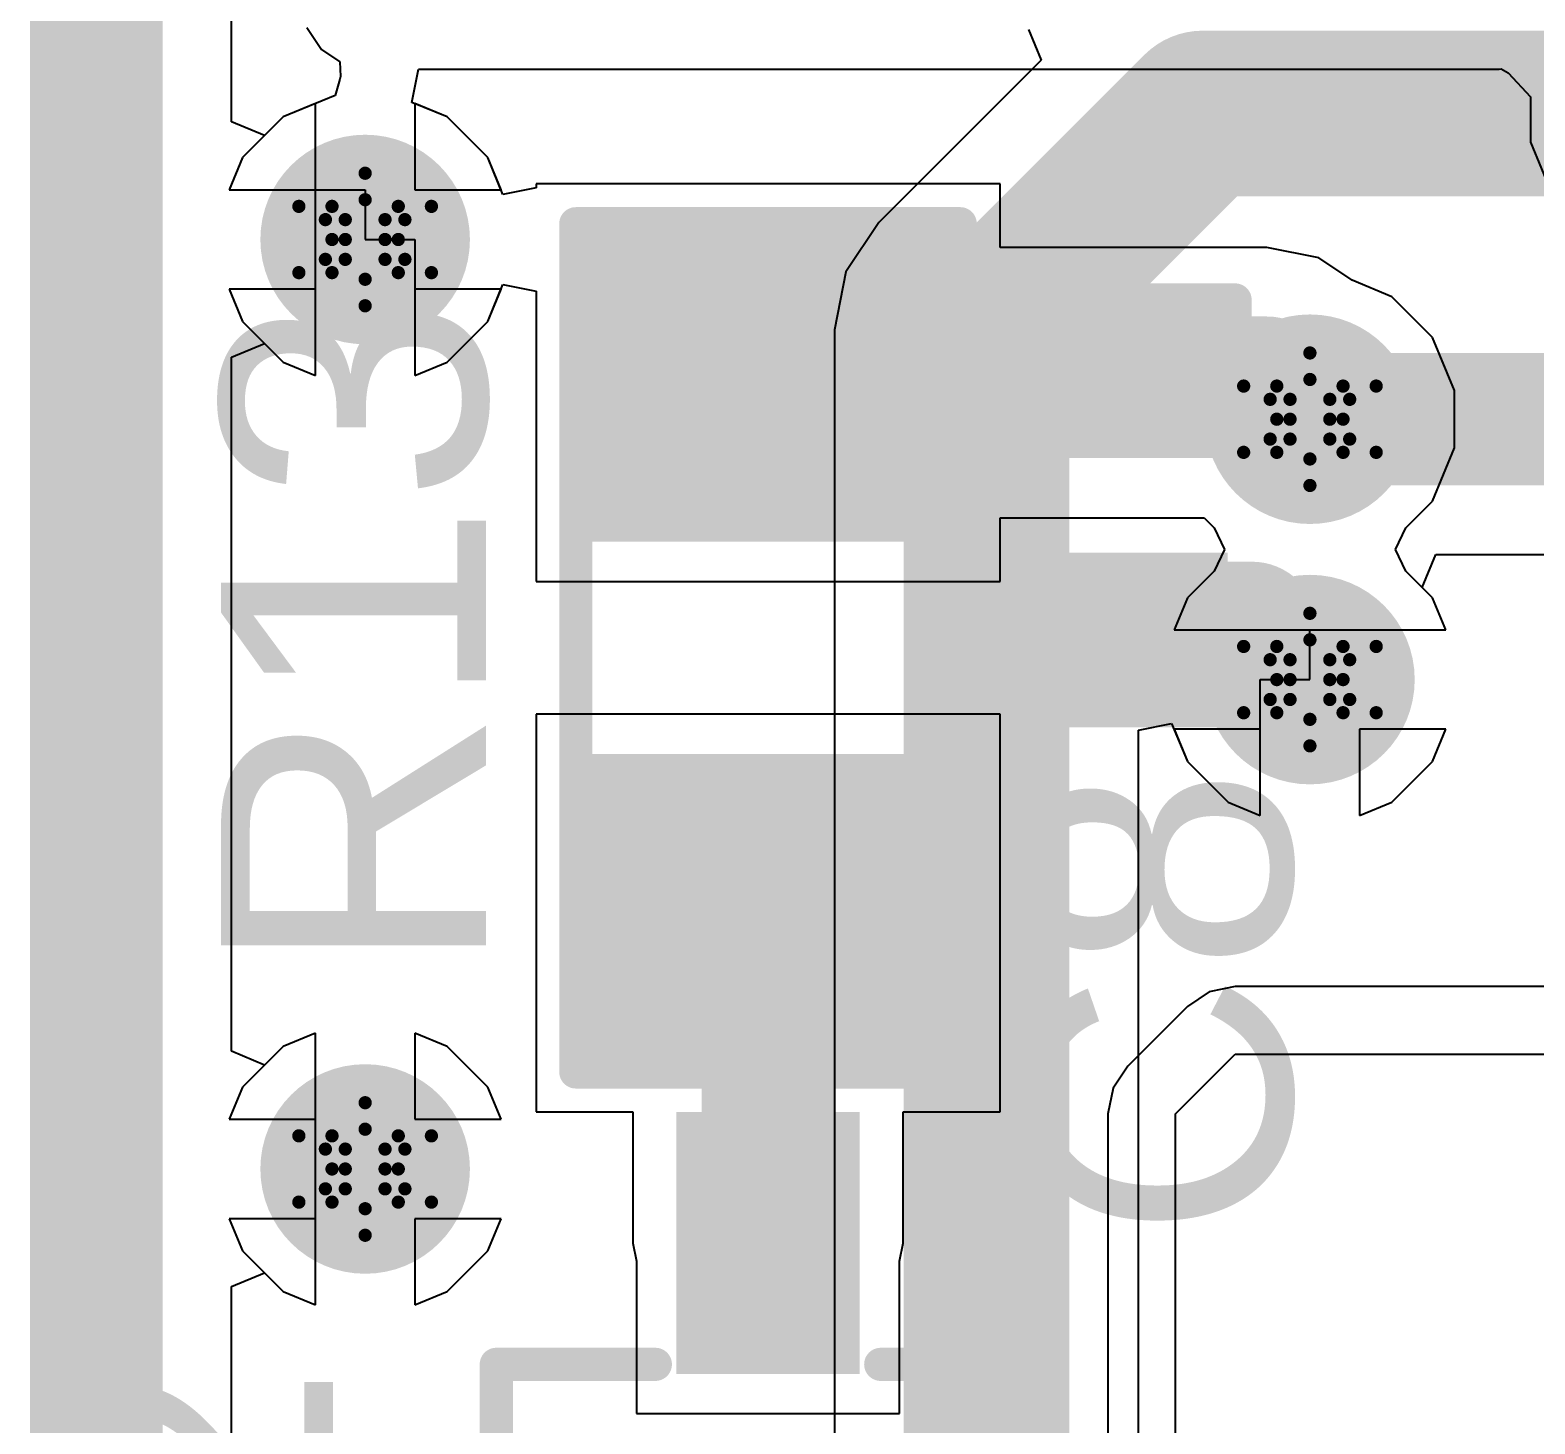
# Model space of a CAD drawing. Header units: inches. Extents: x -18 to 237, y -41 to 211.
# Drawn here: x 18.65 to 24.42, y 89.7 to 95.04 of the extents above; entities that cross this region are included whole.
import ezdxf

# ---------------------------------------------------------------- set-up
doc = ezdxf.new("R2010")
doc.units = ezdxf.units.IN
for name, color, linetype in [('Bottom Layer', 5, 'Continuous'), ('Bottom Solder', 6, 'Continuous'), ('Drill Drawing', 1, 'Continuous'), ('Top Layer', 1, 'Continuous'), ('Top Overlay', 2, 'Continuous'), ('Top Paste', 8, 'Continuous'), ('Top Solder', 216, 'Continuous'), ('Via Holes', 16, 'Continuous')]:
    doc.layers.add(name, color=color, linetype=linetype)
doc.styles.add('Arial', font='', dxfattribs={"height": 0.2})
doc.styles.get('Arial').set_extended_font_data('Arial')

# ---------------------------------------------------------------- blocks, each defined once
blk = doc.blocks.new('RES_0805_70')
at = {"layer": 'Top Layer'}
for points in [[(-1.524, 0.635), (-0.508, 0.635), (-0.508, -0.635), (-1.524, -0.635)], [(0.508, 0.635), (1.524, 0.635), (1.524, -0.635), (0.508, -0.635)]]:
    blk.add_hatch(color=1, dxfattribs=at).paths.add_polyline_path(points)
at = {"layer": 'Top Paste'}
for points in [[(-1.524, 0.635), (-0.508, 0.635), (-0.508, -0.635), (-1.524, -0.635)], [(0.508, 0.635), (1.524, 0.635), (1.524, -0.635), (0.508, -0.635)]]:
    blk.add_hatch(color=8, dxfattribs=at).paths.add_polyline_path(points)
at = {"layer": 'Top Solder'}
for points in [[(-1.6256, 0.7366), (-0.4064, 0.7366), (-0.4064, -0.7366), (-1.6256, -0.7366)], [(0.4064, 0.7366), (1.6256, 0.7366), (1.6256, -0.7366), (0.4064, -0.7366)]]:
    blk.add_hatch(color=216, dxfattribs=at).paths.add_polyline_path(points)
at = {"layer": 'Top Overlay', "const_width": 0.127}
for points in [[(-1.6256, 0.7366), (1.6256, 0.7366)], [(-1.6256, 0.7366), (-1.6256, -0.7366)], [(1.6256, 0.7366), (1.6256, -0.7366)], [(-1.6256, -0.7366), (1.6256, -0.7366)]]:
    blk.add_lwpolyline(points, dxfattribs=at)
at = {"layer": 'Top Overlay', "const_width": 0.0635}
for points in [[(-1.65735, 0.7366, 1), (-1.59385, 0.7366, 1)], [(-1.65735, 0.7366, 1), (-1.59385, 0.7366, 1)], [(1.59385, 0.7366, 1), (1.65735, 0.7366, 1)], [(1.59385, 0.7366, 1), (1.65735, 0.7366, 1)], [(-1.65735, -0.7366, 1), (-1.59385, -0.7366, 1)], [(-1.65735, -0.7366, 1), (-1.59385, -0.7366, 1)], [(1.59385, -0.7366, 1), (1.65735, -0.7366, 1)], [(1.59385, -0.7366, 1), (1.65735, -0.7366, 1)]]:
    blk.add_lwpolyline(points, format="xyb", close=True, dxfattribs=at)
blk = doc.blocks.new('SOT_323_119')
at = {"layer": 'Top Layer'}
for points in [[(-0.25, 1.5), (0.25, 1.5), (0.25, 0.7), (-0.25, 0.7)], [(-0.9, -0.7), (-0.4, -0.7), (-0.4, -1.5), (-0.9, -1.5)], [(0.9, -1.5), (0.4, -1.5), (0.4, -0.7), (0.9, -0.7)]]:
    blk.add_hatch(color=1, dxfattribs=at).paths.add_polyline_path(points)
at = {"layer": 'Top Paste'}
for points in [[(-0.25, 1.5), (0.25, 1.5), (0.25, 0.7), (-0.25, 0.7)], [(-0.9, -0.7), (-0.4, -0.7), (-0.4, -1.5), (-0.9, -1.5)], [(0.9, -1.5), (0.4, -1.5), (0.4, -0.7), (0.9, -0.7)]]:
    blk.add_hatch(color=8, dxfattribs=at).paths.add_polyline_path(points)
at = {"layer": 'Top Solder'}
for points in [[(-0.3516, 1.6016), (0.3516, 1.6016), (0.3516, 0.5984), (-0.3516, 0.5984)], [(-1.0016, -0.5984), (-0.2984, -0.5984), (-0.2984, -1.6016), (-1.0016, -1.6016)], [(1.0016, -1.6016), (0.2984, -1.6016), (0.2984, -0.5984), (1.0016, -0.5984)]]:
    blk.add_hatch(color=216, dxfattribs=at).paths.add_polyline_path(points)
at = {"layer": 'Top Overlay', "const_width": 0.127}
for points in [[(-1.0414, -0.4318), (-1.0414, 0.635)], [(-1.0414, 0.635), (-0.4318, 0.635)], [(0.4318, 0.635), (1.0414, 0.635)], [(1.0414, -0.4318), (1.0414, 0.635)], [(-0.1778, -0.762), (0.2032, -0.762)], [(-1.1938, -1.1938), (-1.1938, -0.9398)], [(-1.1938, -0.9398), (-1.0668, -1.0668)], [(-1.1938, -1.1938), (-1.0668, -1.0668)]]:
    blk.add_lwpolyline(points, dxfattribs=at)
at = {"layer": 'Top Overlay', "const_width": 0.0635}
for points in [[(-1.0732, 0.635, 1), (-1.0096, 0.635, 1)], [(-1.0732, 0.635, 1), (-1.0096, 0.635, 1)], [(-0.4636, 0.635, 1), (-0.4001, 0.635, 1)], [(0.4001, 0.635, 1), (0.4636, 0.635, 1)], [(1.0096, 0.635, 1), (1.0732, 0.635, 1)], [(1.0096, 0.635, 1), (1.0732, 0.635, 1)], [(-1.0732, -0.4318, 1), (-1.0096, -0.4318, 1)], [(1.0096, -0.4318, 1), (1.0732, -0.4318, 1)], [(-0.2095, -0.762, 1), (-0.1461, -0.762, 1)], [(0.1714, -0.762, 1), (0.2349, -0.762, 1)], [(-1.2255, -0.9398, 1), (-1.1621, -0.9398, 1)], [(-1.2255, -0.9398, 1), (-1.1621, -0.9398, 1)], [(-1.0985, -1.0668, 1), (-1.0351, -1.0668, 1)], [(-1.0985, -1.0668, 1), (-1.0351, -1.0668, 1)], [(-1.2255, -1.1938, 1), (-1.1621, -1.1938, 1)], [(-1.2255, -1.1938, 1), (-1.1621, -1.1938, 1)]]:
    blk.add_lwpolyline(points, format="xyb", close=True, dxfattribs=at)
blk = doc.blocks.new('C___0402_155')
at = {"layer": 'Top Layer'}
for points in [[(-0.6985, -0.3175), (-0.6985, 0.3175), (-0.2413, 0.3175), (-0.2413, -0.3175)], [(0.2413, -0.3175), (0.2413, 0.3175), (0.6985, 0.3175), (0.6985, -0.3175)]]:
    blk.add_hatch(color=1, dxfattribs=at).paths.add_polyline_path(points)
at = {"layer": 'Top Paste'}
for points in [[(-0.6985, -0.3175), (-0.6985, 0.3175), (-0.2413, 0.3175), (-0.2413, -0.3175)], [(0.2413, -0.3175), (0.2413, 0.3175), (0.6985, 0.3175), (0.6985, -0.3175)]]:
    blk.add_hatch(color=8, dxfattribs=at).paths.add_polyline_path(points)
at = {"layer": 'Top Solder'}
for points in [[(-0.7585, -0.3775), (-0.7585, 0.3775), (-0.1813, 0.3775), (-0.1813, -0.3775)], [(0.1813, -0.3775), (0.1813, 0.3775), (0.7585, 0.3775), (0.7585, -0.3775)]]:
    blk.add_hatch(color=216, dxfattribs=at).paths.add_polyline_path(points)
at = {"layer": 'Top Overlay', "const_width": 0.127}
for points in [[(-0.2794, 0.4064), (-0.7874, 0.4064)], [(-0.7874, -0.4064), (-0.7874, 0.4064)], [(0.7874, 0.4064), (0.2794, 0.4064)], [(0.7874, -0.4064), (0.7874, 0.4064)], [(-0.2794, -0.4064), (-0.7874, -0.4064)], [(0.7874, -0.4064), (0.2794, -0.4064)]]:
    blk.add_lwpolyline(points, dxfattribs=at)
at = {"layer": 'Top Overlay', "const_width": 0.0635}
for points in [[(-0.8191, 0.4064, 1), (-0.7556, 0.4064, 1)], [(-0.8191, 0.4064, 1), (-0.7556, 0.4064, 1)], [(-0.3111, 0.4064, 1), (-0.2477, 0.4064, 1)], [(0.2477, 0.4064, 1), (0.3111, 0.4064, 1)], [(0.7556, 0.4064, 1), (0.8191, 0.4064, 1)], [(0.7556, 0.4064, 1), (0.8191, 0.4064, 1)], [(-0.8191, -0.4064, 1), (-0.7556, -0.4064, 1)], [(-0.8191, -0.4064, 1), (-0.7556, -0.4064, 1)], [(-0.3111, -0.4064, 1), (-0.2477, -0.4064, 1)], [(0.2477, -0.4064, 1), (0.3111, -0.4064, 1)], [(0.7556, -0.4064, 1), (0.8191, -0.4064, 1)], [(0.7556, -0.4064, 1), (0.8191, -0.4064, 1)]]:
    blk.add_lwpolyline(points, format="xyb", close=True, dxfattribs=at)

msp = doc.modelspace()

# ---------------------------------------------------------------- hatches: boundary and pattern name
at = {"layer": 'Bottom Layer'}
h = msp.add_hatch(color=5, dxfattribs=at)
edge = h.paths.add_edge_path()
edge.add_arc((19.9324, 94.24), 0.3, 0, 360)
h = msp.add_hatch(color=5, dxfattribs=at)
edge = h.paths.add_edge_path()
edge.add_arc((23.5531, 93.5512), 0.3, 0, 360)
h = msp.add_hatch(color=5, dxfattribs=at)
edge = h.paths.add_edge_path()
edge.add_arc((23.5531, 92.5532), 0.3, 0, 360)
h = msp.add_hatch(color=5, dxfattribs=at)
edge = h.paths.add_edge_path()
edge.add_arc((19.9324, 90.6774), 0.3, 0, 360)
at = {"layer": 'Bottom Solder'}
h = msp.add_hatch(color=6, dxfattribs=at)
edge = h.paths.add_edge_path()
edge.add_arc((19.9324, 94.24), 0.4016, 0, 360)
h = msp.add_hatch(color=6, dxfattribs=at)
edge = h.paths.add_edge_path()
edge.add_arc((23.5531, 93.5512), 0.4016, 0, 360)
h = msp.add_hatch(color=6, dxfattribs=at)
edge = h.paths.add_edge_path()
edge.add_arc((23.5531, 92.5532), 0.4016, 0, 360)
h = msp.add_hatch(color=6, dxfattribs=at)
edge = h.paths.add_edge_path()
edge.add_arc((19.9324, 90.6774), 0.4016, 0, 360)
at = {"layer": 'Top Layer'}
h = msp.add_hatch(color=1, dxfattribs=at)
edge = h.paths.add_edge_path()
edge.add_arc((19.9324, 94.24), 0.3, 0, 360)
h = msp.add_hatch(color=1, dxfattribs=at)
edge = h.paths.add_edge_path()
edge.add_arc((23.5531, 93.5512), 0.3, 0, 360)
h = msp.add_hatch(color=1, dxfattribs=at)
edge = h.paths.add_edge_path()
edge.add_arc((23.5531, 92.5532), 0.3, 0, 360)
h = msp.add_hatch(color=1, dxfattribs=at)
edge = h.paths.add_edge_path()
edge.add_arc((19.9324, 90.6774), 0.3, 0, 360)
at = {"layer": 'Top Solder'}
h = msp.add_hatch(color=216, dxfattribs=at)
edge = h.paths.add_edge_path()
edge.add_arc((19.9324, 94.24), 0.4016, 0, 360)
h = msp.add_hatch(color=216, dxfattribs=at)
edge = h.paths.add_edge_path()
edge.add_arc((23.5531, 93.5512), 0.4016, 0, 360)
h = msp.add_hatch(color=216, dxfattribs=at)
edge = h.paths.add_edge_path()
edge.add_arc((23.5531, 92.5532), 0.4016, 0, 360)
h = msp.add_hatch(color=216, dxfattribs=at)
edge = h.paths.add_edge_path()
edge.add_arc((19.9324, 90.6774), 0.4016, 0, 360)
at = {"layer": 'Via Holes'}
h = msp.add_hatch(color=7, dxfattribs=at)
edge = h.paths.add_edge_path()
edge.add_arc((19.9324, 94.24), 0.15, 0, 360)
h = msp.add_hatch(color=7, dxfattribs=at)
edge = h.paths.add_edge_path()
edge.add_arc((23.5531, 93.5512), 0.15, 0, 360)
h = msp.add_hatch(color=7, dxfattribs=at)
edge = h.paths.add_edge_path()
edge.add_arc((23.5531, 92.5532), 0.15, 0, 360)
h = msp.add_hatch(color=7, dxfattribs=at)
edge = h.paths.add_edge_path()
edge.add_arc((19.9324, 90.6774), 0.15, 0, 360)

# ---------------------------------------------------------------- linework, layer by layer
at = {"layer": 'Bottom Layer'}
for p, q in [((19.4203, 94.691), (19.4203, 102.5108)), ((22.4746, 95.0448), (22.5232, 94.9275)), ((22.5232, 94.9275), (21.9014, 94.3056)), ((19.7419, 94.7608), (19.6186, 94.7097)), ((19.7419, 94.24), (19.7419, 94.7608)), ((20.2462, 94.7097), (20.1229, 94.7608)), ((20.1229, 94.7608), (20.1229, 94.4305)), ((19.6186, 94.7097), (19.5473, 94.6384)), ((20.4021, 94.5538), (20.2462, 94.7097)), ((19.5473, 94.6384), (19.4203, 94.691)), ((20.4532, 94.4305), (20.4021, 94.5538)), ((20.1229, 94.4305), (20.4532, 94.4305)), ((21.9014, 94.3056), (21.7751, 94.1166)), ((19.7419, 93.7193), (19.7419, 94.24)), ((21.7751, 94.1166), (21.7307, 93.8936)), ((20.4532, 94.0495), (20.1229, 94.0495)), ((20.1229, 94.0495), (20.1229, 93.7193)), ((20.4021, 93.9262), (20.4532, 94.0495)), ((20.2462, 93.7704), (20.4021, 93.9262)), ((21.7307, 93.8936), (21.7307, 85.6904)), ((19.4203, 93.7891), (19.5473, 93.8417)), ((19.5473, 93.8417), (19.6186, 93.7704)), ((19.4203, 91.1284), (19.4203, 93.7891)), ((19.6186, 93.7704), (19.7419, 93.7193)), ((20.1229, 93.7193), (20.2462, 93.7704)), ((23.9836, 92.9062), (24.0362, 93.0332)), ((24.0362, 93.0332), (27.4188, 93.0332)), ((24.0228, 92.8671), (23.9836, 92.9062)), ((24.0739, 92.7437), (24.0228, 92.8671)), ((23.5531, 92.5532), (23.5531, 92.7437)), ((23.5531, 92.7437), (24.0739, 92.7437)), ((23.3626, 92.0325), (23.3626, 92.5532)), ((23.3626, 92.5532), (23.5531, 92.5532)), ((22.8961, 92.3599), (23.0231, 92.3852)), ((22.8961, 85.9318), (22.8961, 92.3599)), ((23.0231, 92.3852), (23.0835, 92.2394)), ((24.0739, 92.3627), (23.7436, 92.3627)), ((23.7436, 92.3627), (23.7436, 92.0325)), ((24.0228, 92.2394), (24.0739, 92.3627)), ((23.0835, 92.2394), (23.2393, 92.0836)), ((23.8669, 92.0836), (24.0228, 92.2394)), ((23.2393, 92.0836), (23.3626, 92.0325)), ((23.7436, 92.0325), (23.8669, 92.0836)), ((19.7419, 91.1981), (19.6186, 91.147)), ((19.7419, 90.6774), (19.7419, 91.1981)), ((20.2462, 91.147), (20.1229, 91.1981)), ((20.1229, 91.1981), (20.1229, 90.8679)), ((19.5473, 91.0758), (19.4203, 91.1284)), ((19.6186, 91.147), (19.5473, 91.0758)), ((20.4021, 90.9912), (20.2462, 91.147)), ((20.4532, 90.8679), (20.4021, 90.9912)), ((20.1229, 90.8679), (20.4532, 90.8679)), ((19.7419, 90.1567), (19.7419, 90.6774)), ((20.4532, 90.4869), (20.1229, 90.4869)), ((20.1229, 90.4869), (20.1229, 90.1567)), ((20.4021, 90.3636), (20.4532, 90.4869)), ((20.2462, 90.2077), (20.4021, 90.3636)), ((19.4203, 90.2264), (19.5473, 90.279)), ((19.5473, 90.279), (19.6186, 90.2077)), ((19.4203, 87.9506), (19.4203, 90.2264)), ((19.6186, 90.2077), (19.7419, 90.1567)), ((20.1229, 90.1567), (20.2462, 90.2077))]:
    msp.add_line(p, q, dxfattribs=at)
for points, const_width in [([(18.9024, 87.7361), (18.9024, 102.7254)], 0.508), ([(22.3134, 93.8936), (23.1428, 94.723)], 0.635), ([(23.1428, 94.723), (24.9525, 94.723)], 0.635), ([(22.3134, 85.6904), (22.3134, 93.8936)], 0.635), ([(23.5531, 93.5512), (27.593, 93.5512)], 0.508)]:
    msp.add_lwpolyline(points, dxfattribs=dict(at, const_width=const_width))
for points, const_width in [([(22.9841, 94.723, 1), (23.3016, 94.723, 1)], 0.3175), ([(22.9841, 94.723, 1), (23.3016, 94.723, 1)], 0.3175), ([(22.1547, 93.8936, 1), (22.4722, 93.8936, 1)], 0.3175), ([(22.1547, 93.8936, 1), (22.4722, 93.8936, 1)], 0.3175), ([(23.4261, 93.5512, 1), (23.6801, 93.5512, 1)], 0.254)]:
    msp.add_lwpolyline(points, format="xyb", close=True, dxfattribs=dict(at, const_width=const_width))
at = {"layer": 'Drill Drawing', "const_width": 0.0508}
for points in [[(19.8054, 94.367), (19.9324, 94.494)], [(19.9324, 94.494), (20.0594, 94.367)], [(19.8562, 94.3162), (19.9324, 94.3924)], [(19.9324, 94.3924), (20.0086, 94.3162)], [(19.6784, 94.367), (19.8054, 94.24)], [(19.6784, 94.367), (19.8054, 94.367)], [(20.0594, 94.367), (20.1864, 94.367)], [(20.0594, 94.24), (20.1864, 94.367)], [(19.78, 94.3162), (19.8562, 94.24)], [(19.78, 94.3162), (19.8562, 94.3162)], [(20.0086, 94.3162), (20.0848, 94.3162)], [(20.0086, 94.24), (20.0848, 94.3162)], [(19.6784, 94.113), (19.8054, 94.24)], [(19.78, 94.1638), (19.8562, 94.24)], [(20.0086, 94.24), (20.0848, 94.1638)], [(20.0594, 94.24), (20.1864, 94.113)], [(19.78, 94.1638), (19.8562, 94.1638)], [(19.8562, 94.1638), (19.9324, 94.0876)], [(19.9324, 94.0876), (20.0086, 94.1638)], [(20.0086, 94.1638), (20.0848, 94.1638)], [(19.6784, 94.113), (19.8054, 94.113)], [(19.8054, 94.113), (19.9324, 93.986)], [(19.9324, 93.986), (20.0594, 94.113)], [(20.0594, 94.113), (20.1864, 94.113)], [(23.4261, 93.6782), (23.5531, 93.8052)], [(23.5531, 93.8052), (23.6801, 93.6782)], [(23.4769, 93.6274), (23.5531, 93.7036)], [(23.5531, 93.7036), (23.6293, 93.6274)], [(23.2991, 93.6782), (23.4261, 93.5512)], [(23.2991, 93.6782), (23.4261, 93.6782)], [(23.6801, 93.6782), (23.8071, 93.6782)], [(23.6801, 93.5512), (23.8071, 93.6782)], [(23.4007, 93.6274), (23.4769, 93.5512)], [(23.4007, 93.6274), (23.4769, 93.6274)], [(23.6293, 93.6274), (23.7055, 93.6274)], [(23.6293, 93.5512), (23.7055, 93.6274)], [(23.2991, 93.4242), (23.4261, 93.5512)], [(23.4007, 93.475), (23.4769, 93.5512)], [(23.6293, 93.5512), (23.7055, 93.475)], [(23.6801, 93.5512), (23.8071, 93.4242)], [(23.4007, 93.475), (23.4769, 93.475)], [(23.4769, 93.475), (23.5531, 93.3988)], [(23.5531, 93.3988), (23.6293, 93.475)], [(23.6293, 93.475), (23.7055, 93.475)], [(23.2991, 93.4242), (23.4261, 93.4242)], [(23.4261, 93.4242), (23.5531, 93.2972)], [(23.5531, 93.2972), (23.6801, 93.4242)], [(23.6801, 93.4242), (23.8071, 93.4242)], [(23.4261, 92.6802), (23.5531, 92.8072)], [(23.5531, 92.8072), (23.6801, 92.6802)], [(23.2991, 92.6802), (23.4261, 92.5532)], [(23.2991, 92.6802), (23.4261, 92.6802)], [(23.4769, 92.6294), (23.5531, 92.7056)], [(23.5531, 92.7056), (23.6293, 92.6294)], [(23.6801, 92.6802), (23.8071, 92.6802)], [(23.6801, 92.5532), (23.8071, 92.6802)], [(23.4007, 92.6294), (23.4769, 92.5532)], [(23.4007, 92.6294), (23.4769, 92.6294)], [(23.6293, 92.6294), (23.7055, 92.6294)], [(23.6293, 92.5532), (23.7055, 92.6294)], [(23.2991, 92.4262), (23.4261, 92.5532)], [(23.4007, 92.477), (23.4769, 92.5532)], [(23.6293, 92.5532), (23.7055, 92.477)], [(23.6801, 92.5532), (23.8071, 92.4262)], [(23.4007, 92.477), (23.4769, 92.477)], [(23.4769, 92.477), (23.5531, 92.4008)], [(23.5531, 92.4008), (23.6293, 92.477)], [(23.6293, 92.477), (23.7055, 92.477)], [(23.2991, 92.4262), (23.4261, 92.4262)], [(23.4261, 92.4262), (23.5531, 92.2992)], [(23.5531, 92.2992), (23.6801, 92.4262)], [(23.6801, 92.4262), (23.8071, 92.4262)], [(19.8054, 90.8044), (19.9324, 90.9314)], [(19.9324, 90.9314), (20.0594, 90.8044)], [(19.6784, 90.8044), (19.8054, 90.6774)], [(19.6784, 90.8044), (19.8054, 90.8044)], [(19.8562, 90.7536), (19.9324, 90.8298)], [(19.9324, 90.8298), (20.0086, 90.7536)], [(20.0594, 90.8044), (20.1864, 90.8044)], [(20.0594, 90.6774), (20.1864, 90.8044)], [(19.78, 90.7536), (19.8562, 90.6774)], [(19.78, 90.7536), (19.8562, 90.7536)], [(20.0086, 90.7536), (20.0848, 90.7536)], [(20.0086, 90.6774), (20.0848, 90.7536)], [(19.6784, 90.5504), (19.8054, 90.6774)], [(19.78, 90.6012), (19.8562, 90.6774)], [(20.0086, 90.6774), (20.0848, 90.6012)], [(20.0594, 90.6774), (20.1864, 90.5504)], [(19.78, 90.6012), (19.8562, 90.6012)], [(19.8562, 90.6012), (19.9324, 90.525)], [(19.9324, 90.525), (20.0086, 90.6012)], [(20.0086, 90.6012), (20.0848, 90.6012)], [(19.6784, 90.5504), (19.8054, 90.5504)], [(19.8054, 90.5504), (19.9324, 90.4234)], [(19.9324, 90.4234), (20.0594, 90.5504)], [(20.0594, 90.5504), (20.1864, 90.5504)]]:
    msp.add_lwpolyline(points, dxfattribs=at)
at = {"layer": 'Drill Drawing', "const_width": 0.0254}
for points in [[(19.9197, 94.494, 1), (19.9451, 94.494, 1)], [(19.9197, 94.494, 1), (19.9451, 94.494, 1)], [(19.9197, 94.3924, 1), (19.9451, 94.3924, 1)], [(19.9197, 94.3924, 1), (19.9451, 94.3924, 1)], [(19.6657, 94.367, 1), (19.6911, 94.367, 1)], [(19.6657, 94.367, 1), (19.6911, 94.367, 1)], [(19.7927, 94.367, 1), (19.8181, 94.367, 1)], [(19.7927, 94.367, 1), (19.8181, 94.367, 1)], [(20.0467, 94.367, 1), (20.0721, 94.367, 1)], [(20.0467, 94.367, 1), (20.0721, 94.367, 1)], [(20.1737, 94.367, 1), (20.1991, 94.367, 1)], [(20.1737, 94.367, 1), (20.1991, 94.367, 1)], [(19.7673, 94.3162, 1), (19.7927, 94.3162, 1)], [(19.7673, 94.3162, 1), (19.7927, 94.3162, 1)], [(19.8435, 94.3162, 1), (19.8689, 94.3162, 1)], [(19.8435, 94.3162, 1), (19.8689, 94.3162, 1)], [(19.9959, 94.3162, 1), (20.0213, 94.3162, 1)], [(19.9959, 94.3162, 1), (20.0213, 94.3162, 1)], [(20.0721, 94.3162, 1), (20.0975, 94.3162, 1)], [(20.0721, 94.3162, 1), (20.0975, 94.3162, 1)], [(19.7927, 94.24, 1), (19.8181, 94.24, 1)], [(19.7927, 94.24, 1), (19.8181, 94.24, 1)], [(19.8435, 94.24, 1), (19.8689, 94.24, 1)], [(19.8435, 94.24, 1), (19.8689, 94.24, 1)], [(19.9959, 94.24, 1), (20.0213, 94.24, 1)], [(19.9959, 94.24, 1), (20.0213, 94.24, 1)], [(20.0467, 94.24, 1), (20.0721, 94.24, 1)], [(20.0467, 94.24, 1), (20.0721, 94.24, 1)], [(19.7673, 94.1638, 1), (19.7927, 94.1638, 1)], [(19.7673, 94.1638, 1), (19.7927, 94.1638, 1)], [(19.8435, 94.1638, 1), (19.8689, 94.1638, 1)], [(19.8435, 94.1638, 1), (19.8689, 94.1638, 1)], [(19.9959, 94.1638, 1), (20.0213, 94.1638, 1)], [(19.9959, 94.1638, 1), (20.0213, 94.1638, 1)], [(20.0721, 94.1638, 1), (20.0975, 94.1638, 1)], [(20.0721, 94.1638, 1), (20.0975, 94.1638, 1)], [(19.6657, 94.113, 1), (19.6911, 94.113, 1)], [(19.6657, 94.113, 1), (19.6911, 94.113, 1)], [(19.7927, 94.113, 1), (19.8181, 94.113, 1)], [(19.7927, 94.113, 1), (19.8181, 94.113, 1)], [(20.0467, 94.113, 1), (20.0721, 94.113, 1)], [(20.0467, 94.113, 1), (20.0721, 94.113, 1)], [(20.1737, 94.113, 1), (20.1991, 94.113, 1)], [(20.1737, 94.113, 1), (20.1991, 94.113, 1)], [(19.9197, 94.0876, 1), (19.9451, 94.0876, 1)], [(19.9197, 94.0876, 1), (19.9451, 94.0876, 1)], [(19.9197, 93.986, 1), (19.9451, 93.986, 1)], [(19.9197, 93.986, 1), (19.9451, 93.986, 1)], [(23.5404, 93.8052, 1), (23.5658, 93.8052, 1)], [(23.5404, 93.8052, 1), (23.5658, 93.8052, 1)], [(23.5404, 93.7036, 1), (23.5658, 93.7036, 1)], [(23.5404, 93.7036, 1), (23.5658, 93.7036, 1)], [(23.2864, 93.6782, 1), (23.3118, 93.6782, 1)], [(23.2864, 93.6782, 1), (23.3118, 93.6782, 1)], [(23.4134, 93.6782, 1), (23.4388, 93.6782, 1)], [(23.4134, 93.6782, 1), (23.4388, 93.6782, 1)], [(23.6674, 93.6782, 1), (23.6928, 93.6782, 1)], [(23.6674, 93.6782, 1), (23.6928, 93.6782, 1)], [(23.7944, 93.6782, 1), (23.8198, 93.6782, 1)], [(23.7944, 93.6782, 1), (23.8198, 93.6782, 1)], [(23.388, 93.6274, 1), (23.4134, 93.6274, 1)], [(23.388, 93.6274, 1), (23.4134, 93.6274, 1)], [(23.4642, 93.6274, 1), (23.4896, 93.6274, 1)], [(23.4642, 93.6274, 1), (23.4896, 93.6274, 1)], [(23.6166, 93.6274, 1), (23.642, 93.6274, 1)], [(23.6166, 93.6274, 1), (23.642, 93.6274, 1)], [(23.6928, 93.6274, 1), (23.7182, 93.6274, 1)], [(23.6928, 93.6274, 1), (23.7182, 93.6274, 1)], [(23.4134, 93.5512, 1), (23.4388, 93.5512, 1)], [(23.4134, 93.5512, 1), (23.4388, 93.5512, 1)], [(23.4642, 93.5512, 1), (23.4896, 93.5512, 1)], [(23.4642, 93.5512, 1), (23.4896, 93.5512, 1)], [(23.6166, 93.5512, 1), (23.642, 93.5512, 1)], [(23.6166, 93.5512, 1), (23.642, 93.5512, 1)], [(23.6674, 93.5512, 1), (23.6928, 93.5512, 1)], [(23.6674, 93.5512, 1), (23.6928, 93.5512, 1)], [(23.388, 93.475, 1), (23.4134, 93.475, 1)], [(23.388, 93.475, 1), (23.4134, 93.475, 1)], [(23.4642, 93.475, 1), (23.4896, 93.475, 1)], [(23.4642, 93.475, 1), (23.4896, 93.475, 1)], [(23.6166, 93.475, 1), (23.642, 93.475, 1)], [(23.6166, 93.475, 1), (23.642, 93.475, 1)], [(23.6928, 93.475, 1), (23.7182, 93.475, 1)], [(23.6928, 93.475, 1), (23.7182, 93.475, 1)], [(23.2864, 93.4242, 1), (23.3118, 93.4242, 1)], [(23.2864, 93.4242, 1), (23.3118, 93.4242, 1)], [(23.4134, 93.4242, 1), (23.4388, 93.4242, 1)], [(23.4134, 93.4242, 1), (23.4388, 93.4242, 1)], [(23.6674, 93.4242, 1), (23.6928, 93.4242, 1)], [(23.6674, 93.4242, 1), (23.6928, 93.4242, 1)], [(23.7944, 93.4242, 1), (23.8198, 93.4242, 1)], [(23.7944, 93.4242, 1), (23.8198, 93.4242, 1)], [(23.5404, 93.3988, 1), (23.5658, 93.3988, 1)], [(23.5404, 93.3988, 1), (23.5658, 93.3988, 1)], [(23.5404, 93.2972, 1), (23.5658, 93.2972, 1)], [(23.5404, 93.2972, 1), (23.5658, 93.2972, 1)], [(23.5404, 92.8072, 1), (23.5658, 92.8072, 1)], [(23.5404, 92.8072, 1), (23.5658, 92.8072, 1)], [(23.2864, 92.6802, 1), (23.3118, 92.6802, 1)], [(23.2864, 92.6802, 1), (23.3118, 92.6802, 1)], [(23.4134, 92.6802, 1), (23.4388, 92.6802, 1)], [(23.4134, 92.6802, 1), (23.4388, 92.6802, 1)], [(23.5404, 92.7056, 1), (23.5658, 92.7056, 1)], [(23.5404, 92.7056, 1), (23.5658, 92.7056, 1)], [(23.6674, 92.6802, 1), (23.6928, 92.6802, 1)], [(23.6674, 92.6802, 1), (23.6928, 92.6802, 1)], [(23.7944, 92.6802, 1), (23.8198, 92.6802, 1)], [(23.7944, 92.6802, 1), (23.8198, 92.6802, 1)], [(23.388, 92.6294, 1), (23.4134, 92.6294, 1)], [(23.388, 92.6294, 1), (23.4134, 92.6294, 1)], [(23.4642, 92.6294, 1), (23.4896, 92.6294, 1)], [(23.4642, 92.6294, 1), (23.4896, 92.6294, 1)], [(23.6166, 92.6294, 1), (23.642, 92.6294, 1)], [(23.6166, 92.6294, 1), (23.642, 92.6294, 1)], [(23.6928, 92.6294, 1), (23.7182, 92.6294, 1)], [(23.6928, 92.6294, 1), (23.7182, 92.6294, 1)], [(23.4134, 92.5532, 1), (23.4388, 92.5532, 1)], [(23.4134, 92.5532, 1), (23.4388, 92.5532, 1)], [(23.4642, 92.5532, 1), (23.4896, 92.5532, 1)], [(23.4642, 92.5532, 1), (23.4896, 92.5532, 1)], [(23.6166, 92.5532, 1), (23.642, 92.5532, 1)], [(23.6166, 92.5532, 1), (23.642, 92.5532, 1)], [(23.6674, 92.5532, 1), (23.6928, 92.5532, 1)], [(23.6674, 92.5532, 1), (23.6928, 92.5532, 1)], [(23.388, 92.477, 1), (23.4134, 92.477, 1)], [(23.388, 92.477, 1), (23.4134, 92.477, 1)], [(23.4642, 92.477, 1), (23.4896, 92.477, 1)], [(23.4642, 92.477, 1), (23.4896, 92.477, 1)], [(23.6166, 92.477, 1), (23.642, 92.477, 1)], [(23.6166, 92.477, 1), (23.642, 92.477, 1)], [(23.6928, 92.477, 1), (23.7182, 92.477, 1)], [(23.6928, 92.477, 1), (23.7182, 92.477, 1)], [(23.2864, 92.4262, 1), (23.3118, 92.4262, 1)], [(23.2864, 92.4262, 1), (23.3118, 92.4262, 1)], [(23.4134, 92.4262, 1), (23.4388, 92.4262, 1)], [(23.4134, 92.4262, 1), (23.4388, 92.4262, 1)], [(23.6674, 92.4262, 1), (23.6928, 92.4262, 1)], [(23.6674, 92.4262, 1), (23.6928, 92.4262, 1)], [(23.7944, 92.4262, 1), (23.8198, 92.4262, 1)], [(23.7944, 92.4262, 1), (23.8198, 92.4262, 1)], [(23.5404, 92.4008, 1), (23.5658, 92.4008, 1)], [(23.5404, 92.4008, 1), (23.5658, 92.4008, 1)], [(23.5404, 92.2992, 1), (23.5658, 92.2992, 1)], [(23.5404, 92.2992, 1), (23.5658, 92.2992, 1)], [(19.9197, 90.9314, 1), (19.9451, 90.9314, 1)], [(19.9197, 90.9314, 1), (19.9451, 90.9314, 1)], [(19.6657, 90.8044, 1), (19.6911, 90.8044, 1)], [(19.6657, 90.8044, 1), (19.6911, 90.8044, 1)], [(19.7927, 90.8044, 1), (19.8181, 90.8044, 1)], [(19.7927, 90.8044, 1), (19.8181, 90.8044, 1)], [(19.9197, 90.8298, 1), (19.9451, 90.8298, 1)], [(19.9197, 90.8298, 1), (19.9451, 90.8298, 1)], [(20.0467, 90.8044, 1), (20.0721, 90.8044, 1)], [(20.0467, 90.8044, 1), (20.0721, 90.8044, 1)], [(20.1737, 90.8044, 1), (20.1991, 90.8044, 1)], [(20.1737, 90.8044, 1), (20.1991, 90.8044, 1)], [(19.7673, 90.7536, 1), (19.7927, 90.7536, 1)], [(19.7673, 90.7536, 1), (19.7927, 90.7536, 1)], [(19.8435, 90.7536, 1), (19.8689, 90.7536, 1)], [(19.8435, 90.7536, 1), (19.8689, 90.7536, 1)], [(19.9959, 90.7536, 1), (20.0213, 90.7536, 1)], [(19.9959, 90.7536, 1), (20.0213, 90.7536, 1)], [(20.0721, 90.7536, 1), (20.0975, 90.7536, 1)], [(20.0721, 90.7536, 1), (20.0975, 90.7536, 1)], [(19.7927, 90.6774, 1), (19.8181, 90.6774, 1)], [(19.7927, 90.6774, 1), (19.8181, 90.6774, 1)], [(19.8435, 90.6774, 1), (19.8689, 90.6774, 1)], [(19.8435, 90.6774, 1), (19.8689, 90.6774, 1)], [(19.9959, 90.6774, 1), (20.0213, 90.6774, 1)], [(19.9959, 90.6774, 1), (20.0213, 90.6774, 1)], [(20.0467, 90.6774, 1), (20.0721, 90.6774, 1)], [(20.0467, 90.6774, 1), (20.0721, 90.6774, 1)], [(19.7673, 90.6012, 1), (19.7927, 90.6012, 1)], [(19.7673, 90.6012, 1), (19.7927, 90.6012, 1)], [(19.8435, 90.6012, 1), (19.8689, 90.6012, 1)], [(19.8435, 90.6012, 1), (19.8689, 90.6012, 1)], [(19.9959, 90.6012, 1), (20.0213, 90.6012, 1)], [(19.9959, 90.6012, 1), (20.0213, 90.6012, 1)], [(20.0721, 90.6012, 1), (20.0975, 90.6012, 1)], [(20.0721, 90.6012, 1), (20.0975, 90.6012, 1)], [(19.6657, 90.5504, 1), (19.6911, 90.5504, 1)], [(19.6657, 90.5504, 1), (19.6911, 90.5504, 1)], [(19.7927, 90.5504, 1), (19.8181, 90.5504, 1)], [(19.7927, 90.5504, 1), (19.8181, 90.5504, 1)], [(19.9197, 90.525, 1), (19.9451, 90.525, 1)], [(19.9197, 90.525, 1), (19.9451, 90.525, 1)], [(20.0467, 90.5504, 1), (20.0721, 90.5504, 1)], [(20.0467, 90.5504, 1), (20.0721, 90.5504, 1)], [(20.1737, 90.5504, 1), (20.1991, 90.5504, 1)], [(20.1737, 90.5504, 1), (20.1991, 90.5504, 1)], [(19.9197, 90.4234, 1), (19.9451, 90.4234, 1)], [(19.9197, 90.4234, 1), (19.9451, 90.4234, 1)]]:
    msp.add_lwpolyline(points, format="xyb", close=True, dxfattribs=at)
at = {"layer": 'Top Layer'}
for p, q in [((19.7086, 95.0523), (19.7648, 94.9683)), ((19.7648, 94.9683), (19.8355, 94.921)), ((19.8355, 94.921), (19.838, 94.8642)), ((20.1117, 94.7654), (20.137, 94.8924)), ((20.137, 94.8924), (24.2785, 94.8924)), ((24.2785, 94.8924), (24.2862, 94.8939)), ((24.2862, 94.8939), (24.3131, 94.8794)), ((24.3131, 94.8794), (24.3985, 94.7868)), ((19.8358, 94.8543), (19.8174, 94.792)), ((19.838, 94.8642), (19.8358, 94.8543)), ((19.8174, 94.792), (19.6186, 94.7097)), ((20.2462, 94.7097), (20.1117, 94.7654)), ((24.3985, 94.7868), (24.3985, 94.6128)), ((19.6186, 94.7097), (19.4628, 94.5538)), ((20.4021, 94.5538), (20.2462, 94.7097)), ((24.3985, 94.6128), (24.4828, 94.4092)), ((19.4628, 94.5538), (19.4117, 94.4305)), ((20.4604, 94.4131), (20.4021, 94.5538)), ((19.4117, 94.4305), (19.9324, 94.4305)), ((19.9324, 94.4305), (19.9324, 94.24)), ((20.5874, 94.4383), (20.4604, 94.4131)), ((22.3654, 94.4529), (20.5874, 94.4529)), ((20.5874, 94.4529), (20.5874, 94.4383)), ((22.3654, 94.2089), (22.3654, 94.4529)), ((19.9324, 94.24), (20.1229, 94.24)), ((20.1229, 94.24), (20.1229, 93.7193)), ((23.3885, 94.2089), (22.3654, 94.2089)), ((23.5867, 94.1694), (23.3885, 94.2089)), ((23.7147, 94.0839), (23.5867, 94.1694)), ((20.4021, 93.9262), (20.4604, 94.067)), ((20.4604, 94.067), (20.5874, 94.0417)), ((23.8669, 94.0209), (23.7147, 94.0839)), ((19.7419, 94.0495), (19.4117, 94.0495)), ((19.4117, 94.0495), (19.4628, 93.9262)), ((19.7419, 93.7193), (19.7419, 94.0495)), ((20.5874, 94.0417), (20.5874, 92.9289)), ((24.0228, 93.865), (23.8669, 94.0209)), ((19.4628, 93.9262), (19.6186, 93.7704)), ((20.2462, 93.7704), (20.4021, 93.9262)), ((24.1071, 93.6614), (24.0228, 93.865)), ((19.6186, 93.7704), (19.7419, 93.7193)), ((20.1229, 93.7193), (20.2462, 93.7704)), ((24.1071, 93.441), (24.1071, 93.6614)), ((24.0228, 93.2374), (24.1071, 93.441)), ((23.9206, 93.1352), (24.0228, 93.2374)), ((22.3654, 92.9289), (22.3654, 93.1729)), ((22.3654, 93.1729), (23.1479, 93.1729)), ((23.1479, 93.1729), (23.1857, 93.1352)), ((23.1857, 93.1352), (23.2253, 93.0522)), ((23.8809, 93.0522), (23.9206, 93.1352)), ((23.2253, 93.0522), (23.1857, 92.9693)), ((23.9206, 92.9693), (23.8809, 93.0522)), ((23.1857, 92.9693), (23.0835, 92.8671)), ((24.0228, 92.8671), (23.9206, 92.9693)), ((20.5874, 92.9289), (22.3654, 92.9289)), ((23.0835, 92.8671), (23.0324, 92.7437)), ((24.0739, 92.7437), (24.0228, 92.8671)), ((23.0324, 92.7437), (24.0739, 92.7437)), ((22.3654, 92.4209), (20.5874, 92.4209)), ((20.5874, 92.4209), (20.5874, 90.8969)), ((22.3654, 90.8969), (22.3654, 92.4209)), ((23.3626, 92.3627), (23.0324, 92.3627)), ((23.0324, 92.3627), (23.0835, 92.2394)), ((23.3626, 92.0325), (23.3626, 92.3627)), ((24.0739, 92.3627), (23.7436, 92.3627)), ((23.7436, 92.3627), (23.7436, 92.0325)), ((24.0228, 92.2394), (24.0739, 92.3627)), ((23.0835, 92.2394), (23.2393, 92.0836)), ((23.8669, 92.0836), (24.0228, 92.2394)), ((23.2393, 92.0836), (23.3626, 92.0325)), ((23.7436, 92.0325), (23.8669, 92.0836)), ((23.1675, 91.3568), (23.0835, 91.3006)), ((23.2666, 91.3765), (23.1675, 91.3568)), ((24.9525, 91.3765), (23.2666, 91.3765)), ((23.0835, 91.3006), (22.8547, 91.0718)), ((19.7419, 91.1981), (19.6186, 91.147)), ((19.7419, 90.8679), (19.7419, 91.1981)), ((20.2462, 91.147), (20.1229, 91.1981)), ((20.1229, 91.1981), (20.1229, 90.8679)), ((19.6186, 91.147), (19.4628, 90.9912)), ((20.4021, 90.9912), (20.2462, 91.147)), ((22.8547, 91.0718), (22.7985, 90.9878)), ((23.0378, 90.8887), (23.2666, 91.1175)), ((23.2666, 91.1175), (24.9525, 91.1175)), ((19.4628, 90.9912), (19.4117, 90.8679)), ((20.4532, 90.8679), (20.4021, 90.9912)), ((22.7985, 90.9878), (22.7788, 90.8887)), ((20.5874, 90.8969), (20.9584, 90.8969)), ((20.9584, 90.8969), (20.9584, 90.3936)), ((21.9944, 90.3936), (21.9944, 90.8969)), ((21.9944, 90.8969), (22.3654, 90.8969)), ((22.7788, 90.8887), (22.7788, 87.506)), ((23.0378, 87.506), (23.0378, 90.8887)), ((19.4117, 90.8679), (19.7419, 90.8679)), ((20.1229, 90.8679), (20.4532, 90.8679)), ((19.7419, 90.4869), (19.4117, 90.4869)), ((19.4117, 90.4869), (19.4628, 90.3636)), ((19.7419, 90.1567), (19.7419, 90.4869)), ((20.4532, 90.4869), (20.1229, 90.4869)), ((20.1229, 90.4869), (20.1229, 90.1567)), ((20.4021, 90.3636), (20.4532, 90.4869)), ((20.9584, 90.3936), (20.9724, 90.3235)), ((21.9804, 90.3235), (21.9944, 90.3936)), ((19.4628, 90.3636), (19.6186, 90.2077)), ((20.2462, 90.2077), (20.4021, 90.3636)), ((20.9724, 90.3235), (20.9724, 89.7396)), ((21.9804, 89.7396), (21.9804, 90.3235)), ((19.6186, 90.2077), (19.7419, 90.1567)), ((20.1229, 90.1567), (20.2462, 90.2077)), ((20.9724, 89.7396), (21.9804, 89.7396))]:
    msp.add_line(p, q, dxfattribs=at)
at = {"layer": 'Top Layer', "const_width": 0.508}
for points in [[(21.4764, 93.6909), (22.86, 93.6909)], [(22.86, 93.6909), (23.3885, 93.6909)], [(23.3885, 93.6909), (23.5282, 93.5512)], [(23.5282, 93.5512), (23.5531, 93.5512)], [(22.86, 92.7511), (23.3304, 92.7511)], [(23.3304, 92.7511), (23.5282, 92.5532)], [(23.5282, 92.5532), (23.5531, 92.5532)], [(21.4764, 90.3936), (21.4764, 91.6589)]]:
    msp.add_lwpolyline(points, dxfattribs=at)
at = {"layer": 'Top Layer', "const_width": 0.254}
for points in [[(21.3494, 93.6909, 1), (21.6034, 93.6909, 1)], [(22.733, 93.6909, 1), (22.987, 93.6909, 1)], [(22.733, 93.6909, 1), (22.987, 93.6909, 1)], [(23.2615, 93.6909, 1), (23.5155, 93.6909, 1)], [(23.2615, 93.6909, 1), (23.5155, 93.6909, 1)], [(23.4012, 93.5512, 1), (23.6552, 93.5512, 1)], [(23.4012, 93.5512, 1), (23.6552, 93.5512, 1)], [(23.4261, 93.5512, 1), (23.6801, 93.5512, 1)], [(22.733, 92.7511, 1), (22.987, 92.7511, 1)], [(23.2034, 92.7511, 1), (23.4574, 92.7511, 1)], [(23.2034, 92.7511, 1), (23.4574, 92.7511, 1)], [(23.4012, 92.5532, 1), (23.6552, 92.5532, 1)], [(23.4012, 92.5532, 1), (23.6552, 92.5532, 1)], [(23.4261, 92.5532, 1), (23.6801, 92.5532, 1)], [(21.3494, 91.6589, 1), (21.6034, 91.6589, 1)], [(21.3494, 90.3936, 1), (21.6034, 90.3936, 1)]]:
    msp.add_lwpolyline(points, format="xyb", close=True, dxfattribs=at)

# ---------------------------------------------------------------- block references
for name, p, rotation in [('RES_0805_70', (21.4764, 92.6749), 90), ('C___0402_155', (22.86, 93.221), 270)]:
    msp.add_blockref(name, p, dxfattribs=dict(rotation=rotation))
msp.add_blockref('SOT_323_119', (21.4764, 89.2936))

# ---------------------------------------------------------------- texts
at = {"layer": 'Top Overlay', "style": 'Arial'}
for s, p in [('R13', (20.396, 91.418)), ('C8', (23.4817, 90.4074)), ('D2', (19.8093, 88.1182))]:
    msp.add_text(s, height=1.016, rotation=90, dxfattribs=at).set_placement(p)

doc.saveas('drawing.dxf')
